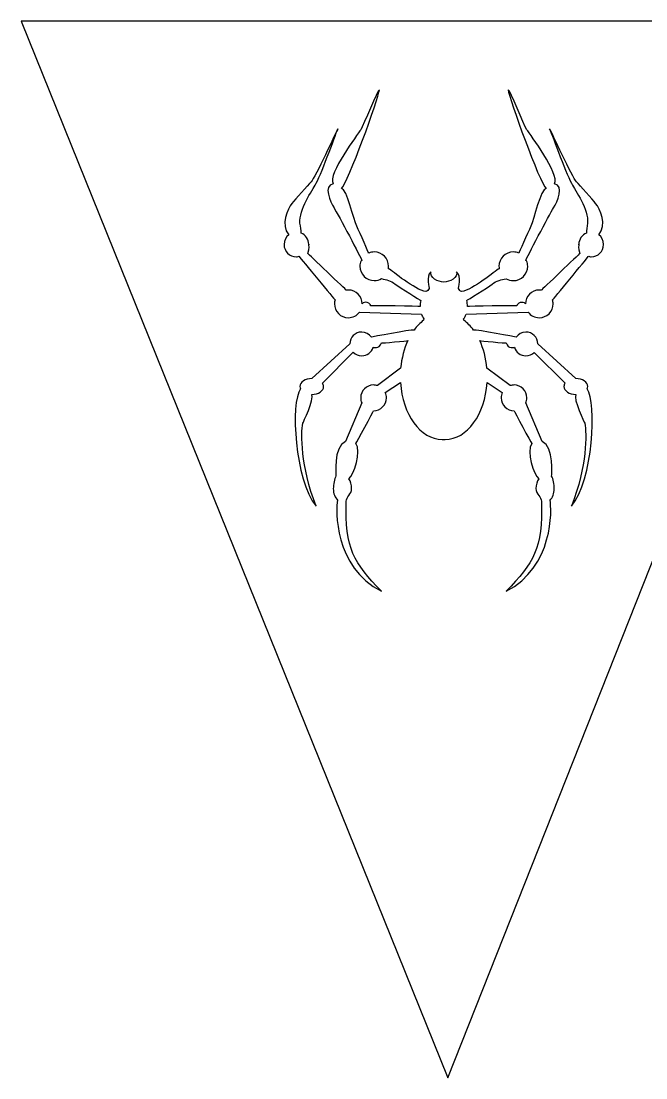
# Model space of a CAD drawing. Header units: centimetres. Extents: x -9.2 to 6.6, y -6.7 to 9.
# Drawn here: x -6.39 to -2.05, y -6.7 to 0.63 of the extents above; entities that cross this region are included whole.
import ezdxf

# ---------------------------------------------------------------- set-up
doc = ezdxf.new("R2010")
doc.units = ezdxf.units.CM
doc.header["$MEASUREMENT"] = 0
doc.layers.add('Camada 1', color=7, linetype='Continuous')

msp = doc.modelspace()

# ---------------------------------------------------------------- linework, layer by layer
at = {"layer": 'Camada 1'}
msp.add_open_spline([(-3.42852, -6.70307), (-3.42852, -6.70307), (-6.38884, 0.62787), (-6.38884, 0.62787), (-6.38884, 0.62787), (-6.38884, 0.62787), (-0.52406, 0.62787), (-0.52406, 0.62787), (-0.52406, 0.62787), (-0.52406, 0.62787), (-3.42852, -6.70307), (-3.42852, -6.70307)], degree=3, knots=[0, 0, 0, 0, 0.25, 0.25, 0.25, 0.25, 0.5, 0.5, 0.5, 0.5, 1, 1, 1, 1], dxfattribs=at)
at = {"layer": 'Camada 1', "color": 7}
msp.add_open_spline([(-3.46673, -2.27382), (-3.61855, -2.27382), (-3.74325, -2.10057), (-3.75714, -1.87925), (-3.75714, -1.87925), (-3.75714, -1.87925), (-3.86258, -1.94841), (-3.86258, -1.94841), (-3.86258, -1.94841), (-3.85739, -1.95973), (-3.85451, -1.97228), (-3.85451, -1.98556), (-3.85451, -1.98556), (-3.85451, -2.03483), (-3.89444, -2.0748), (-3.9437, -2.0748), (-3.9437, -2.0748), (-3.9437, -2.0748), (-4.06379, -2.30126), (-4.06721, -2.30126), (-4.06721, -2.30126), (-4.02604, -2.35616), (-4.08097, -2.52086), (-4.11491, -2.54812), (-4.11491, -2.54812), (-4.10324, -2.56521), (-4.09602, -2.589), (-4.09602, -2.61524), (-4.09602, -2.61524), (-4.09602, -2.6539), (-4.13341, -2.67504), (-4.13409, -2.70171), (-4.13409, -2.70171), (-4.14264, -3.03352), (-4.08096, -3.12827), (-3.88879, -3.32726), (-3.88879, -3.32726), (-4.21822, -3.15912), (-4.2079, -2.75769), (-4.19333, -2.69514), (-4.19333, -2.69514), (-4.21116, -2.67839), (-4.22302, -2.64889), (-4.22302, -2.61524), (-4.22302, -2.61524), (-4.22302, -2.58918), (-4.21598, -2.54481), (-4.2045, -2.52769), (-4.2045, -2.52769), (-4.2045, -2.52769), (-4.22508, -2.3287), (-4.13931, -2.28755), (-4.13931, -2.28755), (-4.13931, -2.28755), (-4.02591, -2.02027), (-4.02591, -2.02027), (-4.02591, -2.02027), (-4.03043, -2.00963), (-4.03295, -1.99789), (-4.03295, -1.98553), (-4.03295, -1.98553), (-4.03295, -1.93629), (-3.993, -1.89634), (-3.94371, -1.89634), (-3.94371, -1.89634), (-3.93426, -1.89634), (-3.92511, -1.8978), (-3.91654, -1.90052), (-3.91654, -1.90052), (-3.91654, -1.90052), (-3.75583, -1.7795), (-3.75583, -1.7795), (-3.75583, -1.7795), (-3.74951, -1.70899), (-3.73186, -1.64377), (-3.70574, -1.5881), (-3.70574, -1.5881), (-3.70574, -1.5881), (-3.89227, -1.6081), (-3.88886, -1.60466), (-3.88886, -1.60466), (-3.90257, -1.64927), (-3.94704, -1.63466), (-3.94704, -1.63466), (-3.94704, -1.63466), (-3.95704, -1.6689), (-3.98866, -1.69387), (-4.0261, -1.69387), (-4.0261, -1.69387), (-4.04883, -1.69387), (-4.06941, -1.68464), (-4.08433, -1.66974), (-4.08433, -1.66974), (-4.08433, -1.66974), (-4.29809, -1.88326), (-4.29809, -1.88326), (-4.29809, -1.88326), (-4.29312, -1.89035), (-4.29034, -1.89824), (-4.29034, -1.90662), (-4.29034, -1.90662), (-4.29034, -1.93691), (-4.3272, -1.96147), (-4.37268, -1.96147), (-4.37268, -1.96147), (-4.3521, -1.9924), (-4.43443, -2.16052), (-4.43443, -2.16052), (-4.43443, -2.16052), (-4.44819, -2.23603), (-4.4516, -2.45561), (-4.34177, -2.73699), (-4.34177, -2.73699), (-4.49277, -2.55855), (-4.52021, -2.01642), (-4.45107, -1.9234), (-4.45107, -1.9234), (-4.45361, -1.91813), (-4.45501, -1.91245), (-4.45501, -1.9066), (-4.45501, -1.9066), (-4.45501, -1.87628), (-4.41813, -1.85167), (-4.37267, -1.85167), (-4.37267, -1.85167), (-4.37267, -1.85167), (-4.10846, -1.61148), (-4.10846, -1.61148), (-4.10846, -1.61148), (-4.10846, -1.56597), (-4.07155, -1.52912), (-4.02607, -1.52912), (-4.02607, -1.52912), (-3.99818, -1.52912), (-3.97352, -1.54301), (-3.95865, -1.56423), (-3.95865, -1.56423), (-3.95865, -1.56423), (-3.68637, -1.51195), (-3.66269, -1.51518), (-3.66269, -1.51518), (-3.6429, -1.48832), (-3.62067, -1.46554), (-3.59652, -1.44758), (-3.59652, -1.44758), (-3.59652, -1.44758), (-3.59395, -1.43798), (-3.59395, -1.43798), (-3.59395, -1.43798), (-3.60112, -1.42769), (-3.60707, -1.41652), (-3.61154, -1.40464), (-3.61154, -1.40464), (-3.61154, -1.40464), (-4.04149, -1.3907), (-4.04149, -1.3907), (-4.04149, -1.3907), (-4.05898, -1.41433), (-4.08708, -1.42967), (-4.11875, -1.42967), (-4.11875, -1.42967), (-4.1718, -1.42967), (-4.21482, -1.38662), (-4.21482, -1.33355), (-4.21482, -1.33355), (-4.21482, -1.3241), (-4.21344, -1.31495), (-4.21088, -1.30627), (-4.21088, -1.30627), (-4.21088, -1.30627), (-4.44816, -1.02129), (-4.45893, -1.0052), (-4.45893, -1.0052), (-4.46261, -0.99972), (-4.47213, -1.00758), (-4.47904, -1.00758), (-4.47904, -1.00758), (-4.5264, -1.00758), (-4.56482, -0.96916), (-4.56482, -0.9218), (-4.56482, -0.9218), (-4.56482, -0.89394), (-4.55156, -0.8692), (-4.53098, -0.85354), (-4.53098, -0.85354), (-4.59228, -0.78456), (-4.54082, -0.67473), (-4.50995, -0.63695), (-4.50995, -0.63695), (-4.48778, -0.60988), (-4.40012, -0.51003), (-4.37612, -0.48601), (-4.37612, -0.48601), (-4.3521, -0.46199), (-4.20112, -0.13599), (-4.19081, -0.11885), (-4.19081, -0.11885), (-4.21145, -0.17031), (-4.31437, -0.45511), (-4.34869, -0.51004), (-4.34869, -0.51004), (-4.38298, -0.56491), (-4.4722, -0.70218), (-4.45164, -0.7914), (-4.45164, -0.7914), (-4.44526, -0.81897), (-4.44614, -0.84254), (-4.44614, -0.84254), (-4.44614, -0.84254), (-4.4151, -0.85548), (-4.39325, -0.88609), (-4.39325, -0.92181), (-4.39325, -0.92181), (-4.39325, -0.92869), (-4.39174, -0.91535), (-4.39325, -0.92181), (-4.39325, -0.92181), (-4.39325, -0.92181), (-4.3864, -0.94925), (-4.40013, -0.98356), (-4.40013, -0.98356), (-4.39672, -0.987), (-4.13282, -1.23854), (-4.13282, -1.23854), (-4.13282, -1.23854), (-4.12827, -1.23783), (-4.12353, -1.23751), (-4.11877, -1.23751), (-4.11877, -1.23751), (-4.06569, -1.23751), (-4.02267, -1.2805), (-4.02267, -1.33358), (-4.02267, -1.33358), (-4.00894, -1.30956), (-3.96092, -1.33017), (-3.96433, -1.34731), (-3.96433, -1.34731), (-3.96433, -1.34387), (-3.62119, -1.35141), (-3.62119, -1.35141), (-3.62119, -1.35141), (-3.62119, -1.33715), (-3.61921, -1.32331), (-3.61547, -1.31021), (-3.61547, -1.31021), (-3.61547, -1.31021), (-3.76186, -1.22036), (-3.79274, -1.19631), (-3.79274, -1.19631), (-3.82362, -1.17231), (-3.85449, -1.16541), (-3.88873, -1.15869), (-3.88873, -1.15869), (-3.90347, -1.16732), (-3.92064, -1.17229), (-3.93892, -1.17229), (-3.93892, -1.17229), (-3.99387, -1.17229), (-4.03843, -1.12771), (-4.03843, -1.07275), (-4.03843, -1.07275), (-4.03843, -1.05899), (-4.03568, -1.04592), (-4.03062, -1.03401), (-4.03062, -1.03401), (-4.03062, -1.03401), (-4.02604, -1.03158), (-4.02604, -1.03158), (-4.02604, -1.03158), (-4.02604, -1.02126), (-4.19074, -0.71244), (-4.21821, -0.66786), (-4.21821, -0.66786), (-4.24496, -0.62439), (-4.29372, -0.51345), (-4.22506, -0.49972), (-4.22506, -0.49972), (-4.26282, -0.43455), (-4.05353, -0.15658), (-4.03289, -0.12573), (-4.03289, -0.12573), (-4.01231, -0.09488), (-3.91626, 0.15219), (-3.9025, 0.15219), (-3.9025, 0.15219), (-3.90935, 0.09385), (-4.1221, -0.4963), (-4.16671, -0.53403), (-4.16671, -0.53403), (-4.12895, -0.53403), (-4.08212, -0.74821), (-4.06035, -0.79486), (-4.06035, -0.79486), (-4.03635, -0.8463), (-3.97761, -0.98107), (-3.97761, -0.98107), (-3.97761, -0.98107), (-3.9657, -0.97607), (-3.95263, -0.97324), (-3.9389, -0.97324), (-3.9389, -0.97324), (-3.88395, -0.97324), (-3.83939, -1.01782), (-3.83939, -1.07275), (-3.83939, -1.07275), (-3.83939, -1.07862), (-3.83992, -1.08437), (-3.84087, -1.0899), (-3.84087, -1.0899), (-3.81333, -1.10366), (-3.65894, -1.23748), (-3.57999, -1.24778), (-3.57999, -1.24778), (-3.57004, -1.2491), (-3.56552, -1.23389), (-3.55732, -1.22807), (-3.55732, -1.22807), (-3.55732, -1.22807), (-3.58343, -1.14139), (-3.54568, -1.11054), (-3.54568, -1.11054), (-3.556, -1.15171), (-3.49766, -1.18259), (-3.45646, -1.18259), (-3.45646, -1.18259), (-3.41526, -1.18259), (-3.35692, -1.15171), (-3.36724, -1.11054), (-3.36724, -1.11054), (-3.32948, -1.14139), (-3.3556, -1.22807), (-3.3556, -1.22807), (-3.3556, -1.22807), (-3.34737, -1.23389), (-3.34287, -1.2491), (-3.33293, -1.24778), (-3.33293, -1.24778), (-3.254, -1.23749), (-3.09962, -1.10366), (-3.07205, -1.0899), (-3.07205, -1.0899), (-3.073, -1.08437), (-3.07353, -1.0786), (-3.07353, -1.07275), (-3.07353, -1.07275), (-3.07353, -1.01782), (-3.02897, -0.97324), (-2.97402, -0.97324), (-2.97402, -0.97324), (-2.96026, -0.97324), (-2.94719, -0.97604), (-2.93531, -0.98107), (-2.93531, -0.98107), (-2.93531, -0.98107), (-2.87657, -0.84629), (-2.85255, -0.79486), (-2.85255, -0.79486), (-2.83077, -0.74819), (-2.78394, -0.53403), (-2.74619, -0.53403), (-2.74619, -0.53403), (-2.7908, -0.4963), (-3.00355, 0.09385), (-3.01038, 0.15219), (-3.01038, 0.15219), (-2.99665, 0.15219), (-2.9006, -0.09488), (-2.88002, -0.12573), (-2.88002, -0.12573), (-2.85944, -0.15658), (-2.6501, -0.43455), (-2.68785, -0.49977), (-2.68785, -0.49977), (-2.61924, -0.51348), (-2.66798, -0.62442), (-2.6947, -0.66789), (-2.6947, -0.66789), (-2.72219, -0.7125), (-2.88687, -1.02132), (-2.88687, -1.03161), (-2.88687, -1.03161), (-2.88687, -1.03161), (-2.88235, -1.03407), (-2.88235, -1.03407), (-2.88235, -1.03407), (-2.87732, -1.04595), (-2.87452, -1.05902), (-2.87452, -1.07278), (-2.87452, -1.07278), (-2.87452, -1.12776), (-2.9191, -1.17232), (-2.97403, -1.17232), (-2.97403, -1.17232), (-2.99231, -1.17232), (-3.00948, -1.16735), (-3.02422, -1.15875), (-3.02422, -1.15875), (-3.05843, -1.1655), (-3.08933, -1.17235), (-3.12024, -1.19635), (-3.12024, -1.19635), (-3.15112, -1.22037), (-3.29748, -1.31025), (-3.29748, -1.31025), (-3.29748, -1.31025), (-3.29375, -1.32335), (-3.29176, -1.33718), (-3.29176, -1.35145), (-3.29176, -1.35145), (-3.29176, -1.35145), (-2.94865, -1.34391), (-2.94865, -1.34738), (-2.94865, -1.34738), (-2.95206, -1.33023), (-2.90404, -1.30965), (-2.89031, -1.33362), (-2.89031, -1.33362), (-2.89031, -1.28054), (-2.84732, -1.23755), (-2.79424, -1.23755), (-2.79424, -1.23755), (-2.78945, -1.23755), (-2.78477, -1.23792), (-2.78016, -1.23858), (-2.78016, -1.23858), (-2.78016, -1.23858), (-2.51629, -0.98707), (-2.51285, -0.98365), (-2.51285, -0.98365), (-2.52658, -0.94933), (-2.51973, -0.92184), (-2.51973, -0.92184), (-2.51973, -0.92184), (-2.52124, -0.91538), (-2.51973, -0.92877), (-2.51973, -0.92184), (-2.51973, -0.92184), (-2.51973, -0.88612), (-2.49788, -0.85551), (-2.46684, -0.84257), (-2.46684, -0.84257), (-2.46684, -0.84257), (-2.46774, -0.819), (-2.46139, -0.79143), (-2.46139, -0.79143), (-2.44081, -0.70221), (-2.53, -0.56495), (-2.56434, -0.51007), (-2.56434, -0.51007), (-2.59863, -0.4552), (-2.70161, -0.17034), (-2.72219, -0.11888), (-2.72219, -0.11888), (-2.71187, -0.13603), (-2.56093, -0.46202), (-2.5369, -0.48604), (-2.5369, -0.48604), (-2.51285, -0.51006), (-2.42525, -0.60992), (-2.40307, -0.63704), (-2.40307, -0.63704), (-2.37217, -0.67477), (-2.32073, -0.78457), (-2.38201, -0.85358), (-2.38201, -0.85358), (-2.36143, -0.86924), (-2.34817, -0.89398), (-2.34817, -0.92184), (-2.34817, -0.92184), (-2.34817, -0.96923), (-2.38659, -1.00764), (-2.43395, -1.00764), (-2.43395, -1.00764), (-2.44088, -1.00764), (-2.45038, -0.99976), (-2.45406, -1.00523), (-2.45406, -1.00523), (-2.46486, -1.02134), (-2.70211, -1.3063), (-2.70211, -1.3063), (-2.70211, -1.3063), (-2.69957, -1.31498), (-2.69817, -1.32413), (-2.69817, -1.33358), (-2.69817, -1.33358), (-2.69817, -1.38666), (-2.74122, -1.4297), (-2.79427, -1.4297), (-2.79427, -1.4297), (-2.82594, -1.4297), (-2.85404, -1.41435), (-2.87155, -1.39073), (-2.87155, -1.39073), (-2.87155, -1.39073), (-3.3015, -1.40467), (-3.3015, -1.40467), (-3.3015, -1.40467), (-3.30595, -1.41655), (-3.31192, -1.42774), (-3.31909, -1.43801), (-3.31909, -1.43801), (-3.31909, -1.43801), (-3.31652, -1.44761), (-3.31652, -1.44761), (-3.31652, -1.44761), (-3.29236, -1.46558), (-3.27011, -1.48838), (-3.25029, -1.51521), (-3.25029, -1.51521), (-3.22661, -1.51201), (-2.95438, -1.56426), (-2.95438, -1.56426), (-2.95438, -1.56426), (-2.93948, -1.54304), (-2.91482, -1.52915), (-2.88691, -1.52915), (-2.88691, -1.52915), (-2.84143, -1.52915), (-2.80457, -1.56606), (-2.80457, -1.61151), (-2.80457, -1.61151), (-2.80457, -1.61151), (-2.54036, -1.85175), (-2.54036, -1.85175), (-2.54036, -1.85175), (-2.49488, -1.85175), (-2.45802, -1.8763), (-2.45802, -1.90662), (-2.45802, -1.90662), (-2.45802, -1.91247), (-2.4594, -1.91816), (-2.46194, -1.92342), (-2.46194, -1.92342), (-2.3928, -2.01645), (-2.42024, -2.55858), (-2.57124, -2.73704), (-2.57124, -2.73704), (-2.46146, -2.45563), (-2.46488, -2.23602), (-2.47864, -2.16054), (-2.47864, -2.16054), (-2.47864, -2.16054), (-2.56098, -1.99242), (-2.54039, -1.96152), (-2.54039, -1.96152), (-2.58587, -1.96152), (-2.62273, -1.93697), (-2.62273, -1.90665), (-2.62273, -1.90665), (-2.62273, -1.89829), (-2.61995, -1.89038), (-2.61492, -1.88329), (-2.61492, -1.88329), (-2.61492, -1.88329), (-2.8287, -1.6698), (-2.8287, -1.6698), (-2.8287, -1.6698), (-2.8436, -1.6847), (-2.86415, -1.6939), (-2.88693, -1.6939), (-2.88693, -1.6939), (-2.9244, -1.6939), (-2.95599, -1.66892), (-2.96596, -1.63469), (-2.96596, -1.63469), (-2.96596, -1.63469), (-3.01044, -1.6493), (-3.02414, -1.60469), (-3.02414, -1.60469), (-3.02075, -1.60816), (-3.20723, -1.58813), (-3.20723, -1.58813), (-3.20723, -1.58813), (-3.18112, -1.6438), (-3.16347, -1.70902), (-3.15714, -1.77958), (-3.15714, -1.77958), (-3.15714, -1.77958), (-2.99643, -1.90055), (-2.99643, -1.90055), (-2.99643, -1.90055), (-2.98786, -1.8978), (-2.97873, -1.89637), (-2.96926, -1.89637), (-2.96926, -1.89637), (-2.91999, -1.89637), (-2.88002, -1.93632), (-2.88002, -1.98561), (-2.88002, -1.98561), (-2.88002, -1.99791), (-2.88253, -2.00963), (-2.88706, -2.02035), (-2.88706, -2.02035), (-2.88706, -2.02035), (-2.77366, -2.28758), (-2.77366, -2.28758), (-2.77366, -2.28758), (-2.68788, -2.32875), (-2.70849, -2.52777), (-2.70849, -2.52777), (-2.70849, -2.52777), (-2.69698, -2.54484), (-2.68997, -2.58918), (-2.68997, -2.61527), (-2.68997, -2.61527), (-2.68997, -2.6489), (-2.70182, -2.67843), (-2.71966, -2.69517), (-2.71966, -2.69517), (-2.70508, -2.75769), (-2.69482, -3.15917), (-3.0242, -3.32729), (-3.0242, -3.32729), (-2.83203, -3.1283), (-2.77036, -3.03355), (-2.7789, -2.70174), (-2.7789, -2.70174), (-2.77959, -2.67507), (-2.81697, -2.65398), (-2.81697, -2.61527), (-2.81697, -2.61527), (-2.81697, -2.58902), (-2.80975, -2.56524), (-2.79811, -2.54815), (-2.79811, -2.54815), (-2.83203, -2.5209), (-2.88693, -2.35619), (-2.84576, -2.30129), (-2.84576, -2.30129), (-2.84917, -2.30129), (-2.96927, -2.07483), (-2.96927, -2.07483), (-2.96927, -2.07483), (-3.01854, -2.07483), (-3.05851, -2.03488), (-3.05851, -1.98564), (-3.05851, -1.98564), (-3.05851, -1.9723), (-3.0556, -1.95974), (-3.05041, -1.94844), (-3.05041, -1.94844), (-3.05041, -1.94844), (-3.15585, -1.87928), (-3.15585, -1.87928), (-3.15585, -1.87928), (-3.16971, -2.1006), (-3.29447, -2.27385), (-3.44623, -2.27385), (-3.44623, -2.27385), (-3.44623, -2.27385), (-3.46673, -2.27384), (-3.46673, -2.27384), (-3.46673, -2.27384), (-3.46673, -2.27384), (-3.46673, -2.27382), (-3.46673, -2.27382)], degree=3, knots=[0, 0, 0, 0, 0.0060606, 0.0060606, 0.0060606, 0.0060606, 0.0121212, 0.0121212, 0.0121212, 0.0121212, 0.0181818, 0.0181818, 0.0181818, 0.0181818, 0.0242424, 0.0242424, 0.0242424, 0.0242424, 0.030303, 0.030303, 0.030303, 0.030303, 0.0363636, 0.0363636, 0.0363636, 0.0363636, 0.0424242, 0.0424242, 0.0424242, 0.0424242, 0.0484848, 0.0484848, 0.0484848, 0.0484848, 0.0545455, 0.0545455, 0.0545455, 0.0545455, 0.0606061, 0.0606061, 0.0606061, 0.0606061, 0.0666667, 0.0666667, 0.0666667, 0.0666667, 0.0727273, 0.0727273, 0.0727273, 0.0727273, 0.0787879, 0.0787879, 0.0787879, 0.0787879, 0.0848485, 0.0848485, 0.0848485, 0.0848485, 0.0909091, 0.0909091, 0.0909091, 0.0909091, 0.0969697, 0.0969697, 0.0969697, 0.0969697, 0.1030303, 0.1030303, 0.1030303, 0.1030303, 0.1090909, 0.1090909, 0.1090909, 0.1090909, 0.1151515, 0.1151515, 0.1151515, 0.1151515, 0.1212121, 0.1212121, 0.1212121, 0.1212121, 0.1272727, 0.1272727, 0.1272727, 0.1272727, 0.1333333, 0.1333333, 0.1333333, 0.1333333, 0.1393939, 0.1393939, 0.1393939, 0.1393939, 0.1454545, 0.1454545, 0.1454545, 0.1454545, 0.1515152, 0.1515152, 0.1515152, 0.1515152, 0.1575758, 0.1575758, 0.1575758, 0.1575758, 0.1636364, 0.1636364, 0.1636364, 0.1636364, 0.169697, 0.169697, 0.169697, 0.169697, 0.1757576, 0.1757576, 0.1757576, 0.1757576, 0.1818182, 0.1818182, 0.1818182, 0.1818182, 0.1878788, 0.1878788, 0.1878788, 0.1878788, 0.1939394, 0.1939394, 0.1939394, 0.1939394, 0.2, 0.2, 0.2, 0.2, 0.2060606, 0.2060606, 0.2060606, 0.2060606, 0.2121212, 0.2121212, 0.2121212, 0.2121212, 0.2181818, 0.2181818, 0.2181818, 0.2181818, 0.2242424, 0.2242424, 0.2242424, 0.2242424, 0.230303, 0.230303, 0.230303, 0.230303, 0.2363636, 0.2363636, 0.2363636, 0.2363636, 0.2424242, 0.2424242, 0.2424242, 0.2424242, 0.2484848, 0.2484848, 0.2484848, 0.2484848, 0.2545455, 0.2545455, 0.2545455, 0.2545455, 0.2606061, 0.2606061, 0.2606061, 0.2606061, 0.2666667, 0.2666667, 0.2666667, 0.2666667, 0.2727273, 0.2727273, 0.2727273, 0.2727273, 0.2787879, 0.2787879, 0.2787879, 0.2787879, 0.2848485, 0.2848485, 0.2848485, 0.2848485, 0.2909091, 0.2909091, 0.2909091, 0.2909091, 0.2969697, 0.2969697, 0.2969697, 0.2969697, 0.3030303, 0.3030303, 0.3030303, 0.3030303, 0.3090909, 0.3090909, 0.3090909, 0.3090909, 0.3151515, 0.3151515, 0.3151515, 0.3151515, 0.3212121, 0.3212121, 0.3212121, 0.3212121, 0.3272727, 0.3272727, 0.3272727, 0.3272727, 0.3333333, 0.3333333, 0.3333333, 0.3333333, 0.3393939, 0.3393939, 0.3393939, 0.3393939, 0.3454545, 0.3454545, 0.3454545, 0.3454545, 0.3515152, 0.3515152, 0.3515152, 0.3515152, 0.3575758, 0.3575758, 0.3575758, 0.3575758, 0.3636364, 0.3636364, 0.3636364, 0.3636364, 0.369697, 0.369697, 0.369697, 0.369697, 0.3757576, 0.3757576, 0.3757576, 0.3757576, 0.3818182, 0.3818182, 0.3818182, 0.3818182, 0.3878788, 0.3878788, 0.3878788, 0.3878788, 0.3939394, 0.3939394, 0.3939394, 0.3939394, 0.4, 0.4, 0.4, 0.4, 0.4060606, 0.4060606, 0.4060606, 0.4060606, 0.4121212, 0.4121212, 0.4121212, 0.4121212, 0.4181818, 0.4181818, 0.4181818, 0.4181818, 0.4242424, 0.4242424, 0.4242424, 0.4242424, 0.430303, 0.430303, 0.430303, 0.430303, 0.4363636, 0.4363636, 0.4363636, 0.4363636, 0.4424242, 0.4424242, 0.4424242, 0.4424242, 0.4484848, 0.4484848, 0.4484848, 0.4484848, 0.4545455, 0.4545455, 0.4545455, 0.4545455, 0.4606061, 0.4606061, 0.4606061, 0.4606061, 0.4666667, 0.4666667, 0.4666667, 0.4666667, 0.4727273, 0.4727273, 0.4727273, 0.4727273, 0.4787879, 0.4787879, 0.4787879, 0.4787879, 0.4848485, 0.4848485, 0.4848485, 0.4848485, 0.4909091, 0.4909091, 0.4909091, 0.4909091, 0.4969697, 0.4969697, 0.4969697, 0.4969697, 0.5030303, 0.5030303, 0.5030303, 0.5030303, 0.5090909, 0.5090909, 0.5090909, 0.5090909, 0.5151515, 0.5151515, 0.5151515, 0.5151515, 0.5212121, 0.5212121, 0.5212121, 0.5212121, 0.5272727, 0.5272727, 0.5272727, 0.5272727, 0.5333333, 0.5333333, 0.5333333, 0.5333333, 0.5393939, 0.5393939, 0.5393939, 0.5393939, 0.5454545, 0.5454545, 0.5454545, 0.5454545, 0.5515152, 0.5515152, 0.5515152, 0.5515152, 0.5575758, 0.5575758, 0.5575758, 0.5575758, 0.5636364, 0.5636364, 0.5636364, 0.5636364, 0.569697, 0.569697, 0.569697, 0.569697, 0.5757576, 0.5757576, 0.5757576, 0.5757576, 0.5818182, 0.5818182, 0.5818182, 0.5818182, 0.5878788, 0.5878788, 0.5878788, 0.5878788, 0.5939394, 0.5939394, 0.5939394, 0.5939394, 0.6, 0.6, 0.6, 0.6, 0.6060606, 0.6060606, 0.6060606, 0.6060606, 0.6121212, 0.6121212, 0.6121212, 0.6121212, 0.6181818, 0.6181818, 0.6181818, 0.6181818, 0.6242424, 0.6242424, 0.6242424, 0.6242424, 0.630303, 0.630303, 0.630303, 0.630303, 0.6363636, 0.6363636, 0.6363636, 0.6363636, 0.6424242, 0.6424242, 0.6424242, 0.6424242, 0.6484848, 0.6484848, 0.6484848, 0.6484848, 0.6545455, 0.6545455, 0.6545455, 0.6545455, 0.6606061, 0.6606061, 0.6606061, 0.6606061, 0.6666667, 0.6666667, 0.6666667, 0.6666667, 0.6727273, 0.6727273, 0.6727273, 0.6727273, 0.6787879, 0.6787879, 0.6787879, 0.6787879, 0.6848485, 0.6848485, 0.6848485, 0.6848485, 0.6909091, 0.6909091, 0.6909091, 0.6909091, 0.6969697, 0.6969697, 0.6969697, 0.6969697, 0.7030303, 0.7030303, 0.7030303, 0.7030303, 0.7090909, 0.7090909, 0.7090909, 0.7090909, 0.7151515, 0.7151515, 0.7151515, 0.7151515, 0.7212121, 0.7212121, 0.7212121, 0.7212121, 0.7272727, 0.7272727, 0.7272727, 0.7272727, 0.7333333, 0.7333333, 0.7333333, 0.7333333, 0.7393939, 0.7393939, 0.7393939, 0.7393939, 0.7454545, 0.7454545, 0.7454545, 0.7454545, 0.7515152, 0.7515152, 0.7515152, 0.7515152, 0.7575758, 0.7575758, 0.7575758, 0.7575758, 0.7636364, 0.7636364, 0.7636364, 0.7636364, 0.769697, 0.769697, 0.769697, 0.769697, 0.7757576, 0.7757576, 0.7757576, 0.7757576, 0.7818182, 0.7818182, 0.7818182, 0.7818182, 0.7878788, 0.7878788, 0.7878788, 0.7878788, 0.7939394, 0.7939394, 0.7939394, 0.7939394, 0.8, 0.8, 0.8, 0.8, 0.8060606, 0.8060606, 0.8060606, 0.8060606, 0.8121212, 0.8121212, 0.8121212, 0.8121212, 0.8181818, 0.8181818, 0.8181818, 0.8181818, 0.8242424, 0.8242424, 0.8242424, 0.8242424, 0.830303, 0.830303, 0.830303, 0.830303, 0.8363636, 0.8363636, 0.8363636, 0.8363636, 0.8424242, 0.8424242, 0.8424242, 0.8424242, 0.8484848, 0.8484848, 0.8484848, 0.8484848, 0.8545455, 0.8545455, 0.8545455, 0.8545455, 0.8606061, 0.8606061, 0.8606061, 0.8606061, 0.8666667, 0.8666667, 0.8666667, 0.8666667, 0.8727273, 0.8727273, 0.8727273, 0.8727273, 0.8787879, 0.8787879, 0.8787879, 0.8787879, 0.8848485, 0.8848485, 0.8848485, 0.8848485, 0.8909091, 0.8909091, 0.8909091, 0.8909091, 0.8969697, 0.8969697, 0.8969697, 0.8969697, 0.9030303, 0.9030303, 0.9030303, 0.9030303, 0.9090909, 0.9090909, 0.9090909, 0.9090909, 0.9151515, 0.9151515, 0.9151515, 0.9151515, 0.9212121, 0.9212121, 0.9212121, 0.9212121, 0.9272727, 0.9272727, 0.9272727, 0.9272727, 0.9333333, 0.9333333, 0.9333333, 0.9333333, 0.9393939, 0.9393939, 0.9393939, 0.9393939, 0.9454545, 0.9454545, 0.9454545, 0.9454545, 0.9515152, 0.9515152, 0.9515152, 0.9515152, 0.9575758, 0.9575758, 0.9575758, 0.9575758, 0.9636364, 0.9636364, 0.9636364, 0.9636364, 0.969697, 0.969697, 0.969697, 0.969697, 0.9757576, 0.9757576, 0.9757576, 0.9757576, 0.9818182, 0.9818182, 0.9818182, 0.9818182, 0.9878788, 0.9878788, 0.9878788, 0.9878788, 1, 1, 1, 1], dxfattribs=at)

doc.saveas('drawing.dxf')
